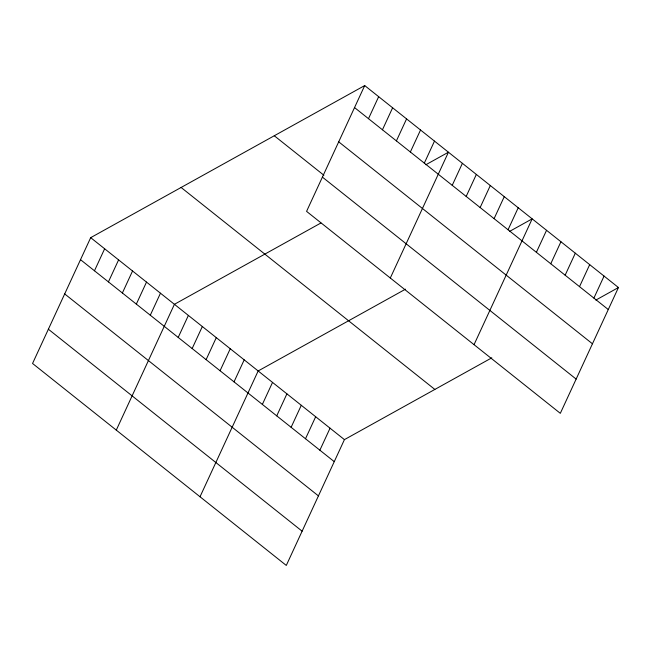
<?xml version="1.0" encoding="UTF-8"?>
<svg xmlns="http://www.w3.org/2000/svg" width="651" height="651" viewBox="0 0 651 651"><rect width="100%" height="100%" fill="white"/><g stroke="black" fill="none" stroke-linecap="round" stroke-linejoin="round"><path stroke-width="0.98" d="M364.706 85.566L306.572 211.372L560.316 413.336L618.45 287.53L364.706 85.566L90.684 237.664L32.55 363.47L286.294 565.434L344.428 439.628L491.79 357.83M94.468 270.783L104.64 248.772M108.424 281.891L118.596 259.879M122.38 292.999L132.552 270.987M136.336 304.107L146.508 282.095M150.291 315.214L160.463 293.202M116.285 430.116L174.419 304.31L320.919 222.992M178.203 337.43L188.375 315.418M192.159 348.537L202.331 326.525M206.115 359.645L216.287 337.633M220.071 370.753L230.242 348.749M234.026 381.86L244.198 359.857M368.49 118.677L378.662 96.673M200.02 496.77L258.154 370.964L405.516 289.166M382.446 129.785L392.618 107.781M262.361 404.417L272.533 382.406M396.402 140.893L406.574 118.889M276.74 415.859L286.912 393.847M410.358 152.008L420.53 129.997M291.119 427.3L301.291 405.296M424.314 163.116L434.486 141.104M305.498 438.75L315.67 416.738M390.307 278.018L448.441 152.212L425.835 164.76M319.877 450.191L330.049 428.187M452.225 185.332L462.397 163.32M466.181 196.439L476.353 174.427M480.137 207.547L490.309 185.535M494.093 218.655L504.265 196.643M508.049 229.762L518.22 207.75M474.042 344.664L532.176 218.858L509.57 231.406M536.383 252.311L546.555 230.308M550.762 263.761L560.934 241.749M565.141 275.202L575.313 253.198M579.52 286.652L589.692 264.64M593.899 298.093L604.071 276.081M595.844 300.078L618.45 287.53M354.535 107.57L608.278 309.534M338.707 141.828L592.451 343.793M274.274 135.758L323.897 175.249M322.4 177.121L576.143 379.085M181.108 187.472L434.852 389.436M90.684 237.664L344.428 439.628M80.512 259.676L334.256 461.64M64.685 293.926L318.429 495.891M48.377 329.219L302.121 531.183"/></g></svg>
